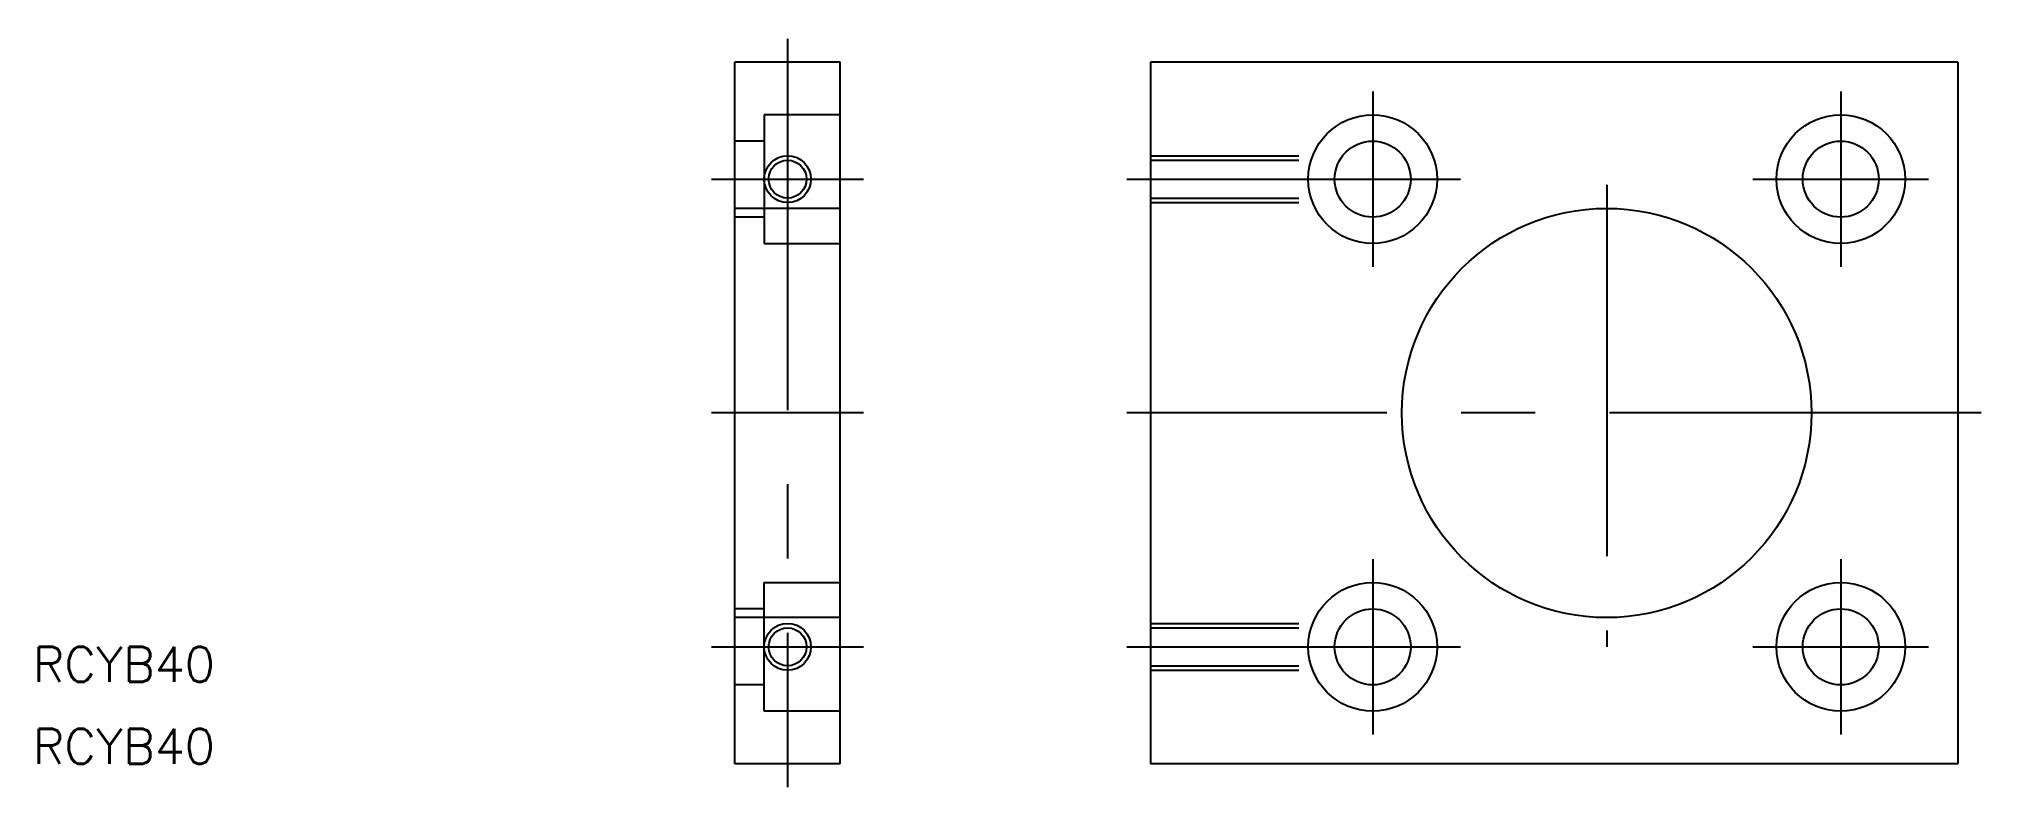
# Model space of a CAD drawing. Extents: x -134 to 32, y -32 to 32.
import ezdxf

# ---------------------------------------------------------------- set-up
doc = ezdxf.new("R2010")
doc.units = 0
doc.linetypes.add('CENTER', pattern=[50.8, 31.75, -6.35, 6.35, -6.35])
doc.linetypes.add('DASHED', pattern=[19.05, 12.7, -6.35])
doc.layers.get('0').update_dxf_attribs({"linetype": 'CONTINUOUS'})
doc.layers.add('CENTER', color=1, linetype='CENTER')
doc.styles.get("Standard").update_dxf_attribs({"font": 'txt.shx', "height": 3, "bigfont": 'bigfont.shx'})

msp = doc.modelspace()

# ---------------------------------------------------------------- linework, layer by layer
at = {"color": 7, "linetype": 'CONTINUOUS'}
for p, q in [((-74.5, -30), (-74.5, 30)), ((-65.5, 30), (-74.5, 30)), ((-65.5, -30), (-65.5, 30)), ((30, 30), (-39, 30)), ((-39, 30), (-39, -30)), ((30, 30), (30, -30)), ((-65.5, -30), (-74.5, -30)), ((30, -30), (-39, -30))]:
    msp.add_line(p, q, dxfattribs=at)
at = {"color": 3, "linetype": 'DASHED'}
for p, q in [((-72, 25.5), (-72, 14.5)), ((-65.5, 25.5), (-72, 25.5)), ((-72, 23.25), (-74.5, 23.25)), ((-39, 22), (-25.12, 22)), ((-39, 21.62), (-25.26, 21.62)), ((-39, 18.38), (-25.26, 18.38)), ((-65.5, 17.5), (-74.5, 17.5)), ((-72, 16.75), (-74.5, 16.75)), ((-39, 18), (-25.12, 18)), ((-72, 14.5), (-65.5, 14.5)), ((-72, -25.5), (-72, -14.5)), ((-72, -14.5), (-65.5, -14.5)), ((-72, -16.75), (-74.5, -16.75)), ((-65.5, -17.5), (-74.5, -17.5)), ((-39, -18), (-25.12, -18)), ((-39, -18.38), (-25.26, -18.38)), ((-39, -21.62), (-25.26, -21.62)), ((-39, -22), (-25.12, -22)), ((-72, -23.25), (-74.5, -23.25)), ((-65.5, -25.5), (-72, -25.5))]:
    msp.add_line(p, q, dxfattribs=at)
at = {"color": 7, "linetype": 'CONTINUOUS'}
for centre, radius in [((-20, 20), 5.5), ((20, 20), 5.5), ((-20, 20), 3.25), ((20, 20), 3.25), ((-70, 20), 1.62), ((0, 0), 17.5), ((-20, -20), 5.5), ((20, -20), 5.5), ((-20, -20), 3.25), ((20, -20), 3.25), ((-70, -20), 1.62)]:
    msp.add_circle(centre, radius, dxfattribs=at)
at = {"color": 3, "linetype": 'CONTINUOUS'}
for centre in [(-70, 20), (-70, -20)]:
    msp.add_circle(centre, 2, dxfattribs=at)
at = {"layer": 'CENTER', "color": 1, "linetype": 'CENTER'}
for p, q in [((-70, 32), (-70, -32)), ((-20, 27.5), (-20, 12.5)), ((20, 27.5), (20, 12.5)), ((-76.5, 20), (-63.5, 20)), ((-41, 20), (-12.5, 20)), ((12.5, 20), (27.5, 20)), ((0, 19.5), (0, -20)), ((-63.5, 0), (-76.5, 0)), ((32, 0), (-41, 0)), ((-20, -12.5), (-20, -27.5)), ((20, -12.5), (20, -27.5)), ((-76.5, -20), (-63.5, -20)), ((-41, -20), (-12.5, -20)), ((12.5, -20), (27.5, -20))]:
    msp.add_line(p, q, dxfattribs=at)

# ---------------------------------------------------------------- texts
at = {"color": 7, "linetype": 'CONTINUOUS'}
for p in [(-134.5, -23), (-134.5, -30)]:
    msp.add_text('RCYB40', height=3, dxfattribs=at).set_placement(p)

doc.saveas('drawing.dxf')
